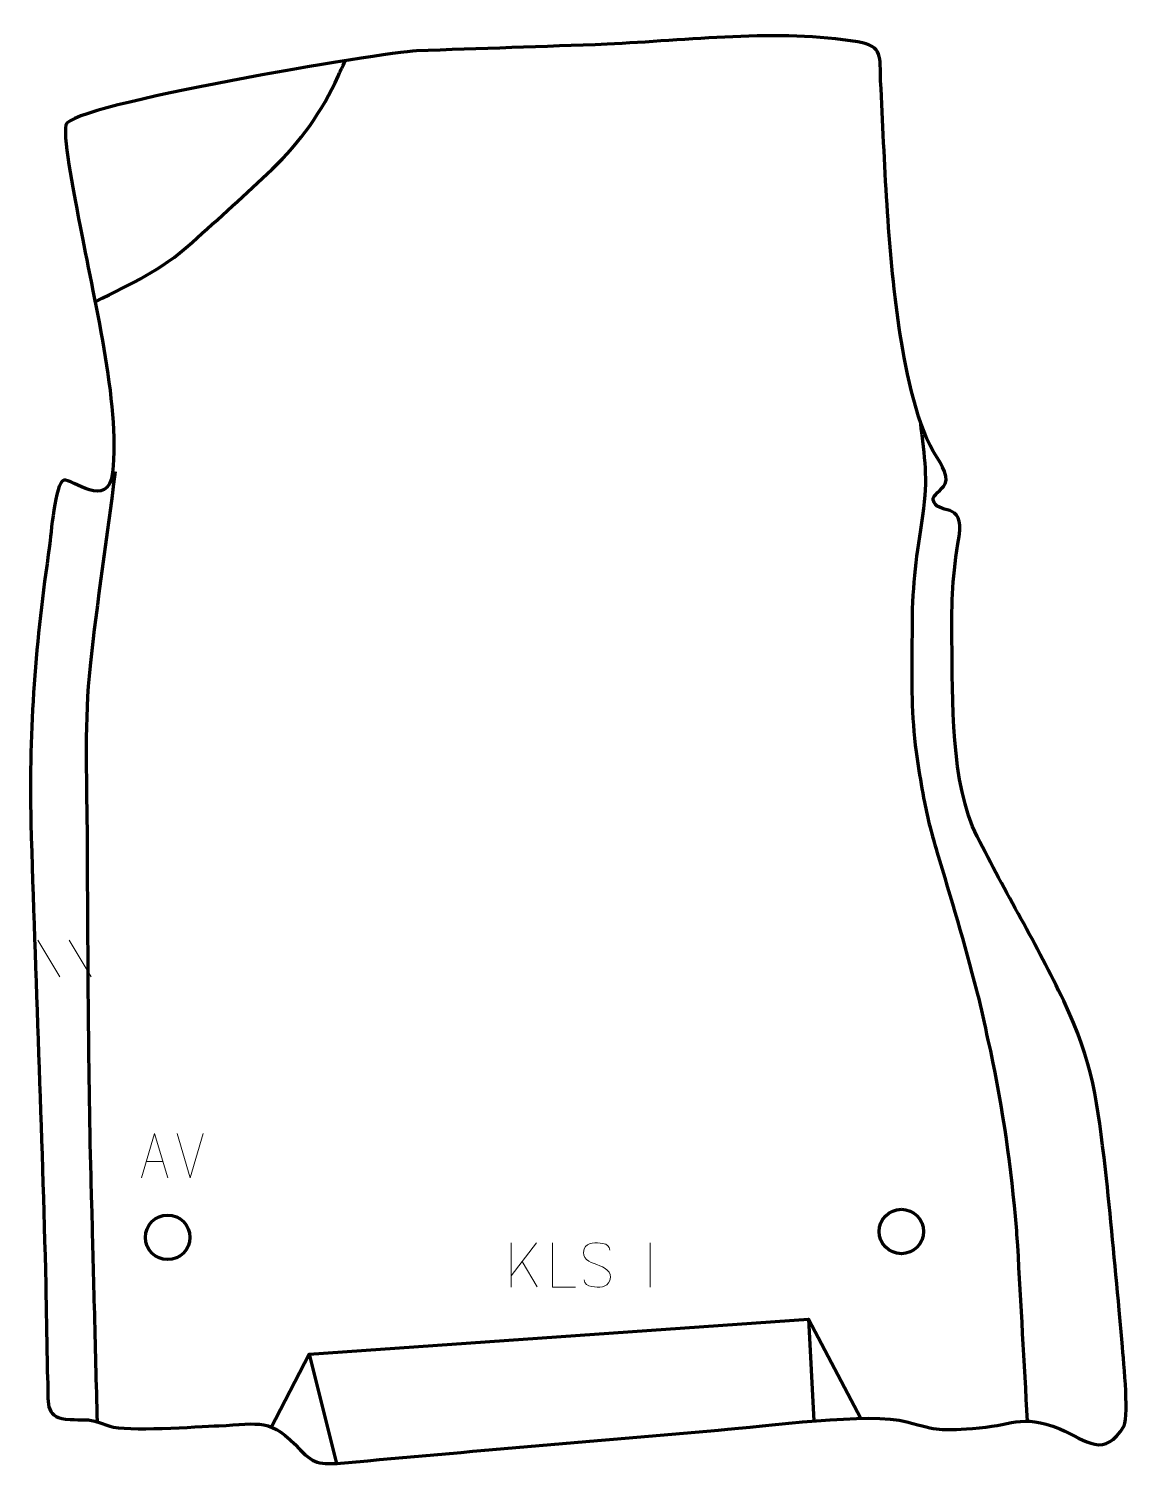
# Model space of a CAD drawing. Header units: millimetres. Extents: x -624 to -6, y 79 to 887.
import ezdxf

# ---------------------------------------------------------------- set-up
doc = ezdxf.new("R2010")
doc.units = ezdxf.units.MM
doc.header["$MEASUREMENT"] = 0
doc.layers.add('layer 2', color=7, linetype='Continuous')
doc.layers.add('layer 3', color=7, linetype='Continuous')

msp = doc.modelspace()

# ---------------------------------------------------------------- linework, layer by layer
at = {"layer": 'layer 2', "color": 142, "lineweight": 200}
for centre in [(-546.3035, 207.5603), (-133.6854, 210.8676)]:
    msp.add_ellipse(centre, major_axis=(0, 12.5), ratio=1, dxfattribs=at)
at = {"layer": 'layer 2', "color": 142, "lineweight": 158}
for points, knots in [([(-587.1101, 733.5675), (-565.1812, 744.9797), (-551.5844, 749.9234), (-532.5342, 767.0091), (-532.5342, 767.0091), (-517.511, 780.5379), (-502.1534, 794.2914), (-487.5296, 808.2236), (-487.5296, 808.2236), (-471.5565, 823.4413), (-459.5922, 840.4824), (-450.4178, 860.4856), (-450.4178, 860.4856), (-447.8741, 866.0319), (-448.9012, 863.9052), (-446.3224, 869.4359)], [0, 0, 0, 0, 0.2, 0.2, 0.2, 0.2, 0.4, 0.4, 0.4, 0.4, 0.6, 0.6, 0.6, 0.6, 1, 1, 1, 1]), ([(-123.1009, 666.3977), (-120.8369, 644.8749), (-118.4946, 635.5144), (-121.8394, 613.319), (-121.8394, 613.319), (-125.1183, 591.5605), (-127.5493, 575.041), (-127.6908, 552.7738), (-127.6908, 552.7738), (-127.7225, 547.7943), (-127.7115, 542.8135), (-127.7219, 537.8337), (-127.7219, 537.8337), (-127.7278, 536.3745), (-127.7431, 534.9184), (-127.7612, 533.4594), (-127.7612, 533.4594), (-128.0816, 512.0213), (-127.6423, 494.004), (-124.2923, 472.7054), (-124.2923, 472.7054), (-123.1917, 465.8516), (-121.9481, 459.0265), (-120.6827, 452.2018), (-120.6827, 452.2018), (-118.9086, 442.6478), (-116.4248, 433.6024), (-113.6581, 424.3038), (-113.6581, 424.3038), (-105.8858, 398.4192), (-98.2335, 372.5595), (-91.4057, 346.4046), (-91.4057, 346.4046), (-91.4057, 346.4046), (-91.0282, 344.9542), (-91.0282, 344.9542), (-91.0282, 344.9542), (-88.7687, 336.2152), (-86.9605, 327.3409), (-84.9902, 318.5313), (-84.9902, 318.5313), (-77.7087, 286.4027), (-72.7616, 252.2137), (-69.7027, 219.401), (-69.7027, 219.401), (-69.1907, 213.9092), (-68.7737, 208.4418), (-68.4395, 202.9364), (-68.4395, 202.9364), (-66.6269, 170.0336), (-64.7574, 137.134), (-62.9168, 104.2328)], [0, 0, 0, 0, 0.07142857, 0.07142857, 0.07142857, 0.07142857, 0.14285714, 0.14285714, 0.14285714, 0.14285714, 0.21428571, 0.21428571, 0.21428571, 0.21428571, 0.28571429, 0.28571429, 0.28571429, 0.28571429, 0.35714286, 0.35714286, 0.35714286, 0.35714286, 0.42857143, 0.42857143, 0.42857143, 0.42857143, 0.5, 0.5, 0.5, 0.5, 0.57142857, 0.57142857, 0.57142857, 0.57142857, 0.64285714, 0.64285714, 0.64285714, 0.64285714, 0.71428571, 0.71428571, 0.71428571, 0.71428571, 0.78571429, 0.78571429, 0.78571429, 0.78571429, 0.85714286, 0.85714286, 0.85714286, 0.85714286, 1, 1, 1, 1]), ([(-575.871, 638.1047), (-580.3146, 601.7715), (-586.0853, 565.1443), (-589.9688, 528.8485), (-589.9688, 528.8485), (-593.2336, 498.3353), (-591.8937, 467.3333), (-591.6911, 436.6968), (-591.6911, 436.6968), (-591.6911, 436.6968), (-591.6812, 435.1969), (-591.6812, 435.1969), (-591.6812, 435.1969), (-591.302, 370.8346), (-591.1996, 306.4886), (-589.6149, 242.1396), (-589.6149, 242.1396), (-589.4701, 236.6041), (-589.3197, 231.0688), (-589.1658, 225.5335), (-589.1658, 225.5335), (-588.9147, 216.5266), (-588.6685, 207.5197), (-588.4373, 198.5123), (-588.4373, 198.5123), (-588.1813, 188.4908), (-587.9253, 178.4693), (-587.6693, 168.4478), (-587.6693, 168.4478), (-587.1189, 146.9016), (-586.5685, 125.3553), (-586.0181, 103.8091)], [0, 0, 0, 0, 0.11111111, 0.11111111, 0.11111111, 0.11111111, 0.22222222, 0.22222222, 0.22222222, 0.22222222, 0.33333333, 0.33333333, 0.33333333, 0.33333333, 0.44444444, 0.44444444, 0.44444444, 0.44444444, 0.55555556, 0.55555556, 0.55555556, 0.55555556, 0.66666667, 0.66666667, 0.66666667, 0.66666667, 0.77777778, 0.77777778, 0.77777778, 0.77777778, 1, 1, 1, 1]), ([(-156.4337, 105.7788), (-156.4337, 105.7788), (-185.9408, 161.5891), (-185.9408, 161.5891), (-185.9408, 161.5891), (-185.9408, 161.5891), (-182.9059, 104.3388), (-182.9059, 104.3388)], [0, 0, 0, 0, 0.33333333, 0.33333333, 0.33333333, 0.33333333, 1, 1, 1, 1]), ([(-488.3601, 100.2723), (-488.3601, 100.2723), (-466.8296, 141.911), (-466.8296, 141.911), (-466.8296, 141.911), (-466.8296, 141.911), (-451.3292, 80.4893), (-451.3292, 80.4893)], [0, 0, 0, 0, 0.33333333, 0.33333333, 0.33333333, 0.33333333, 1, 1, 1, 1])]:
    msp.add_open_spline(points, degree=3, knots=knots, dxfattribs=at)
msp.add_open_spline([(-466.8296, 141.911), (-466.8296, 141.911), (-185.9408, 161.5891), (-185.9408, 161.5891)], degree=3, dxfattribs=at)
at = {"layer": 'layer 3', "color": 242, "lineweight": 158}
msp.add_open_spline([(-9.6637, 150.2788), (-9.0226, 140.9696), (-5.5169, 108.3382), (-8.4413, 101.5963), (-8.4413, 101.5963), (-19.3839, 83.0897), (-29.3121, 93.0329), (-44.5666, 99.9363), (-44.5666, 99.9363), (-66.8606, 108.8489), (-71.6867, 101.3447), (-93.6883, 100.1269), (-93.6883, 100.1269), (-112.8506, 98.9656), (-112.0718, 98.8155), (-130.5835, 103.8888), (-130.5835, 103.8888), (-151.0446, 109.4963), (-210.4545, 101.3459), (-236.478, 99.2142), (-236.478, 99.2142), (-306.6196, 93.0841), (-376.8359, 87.2611), (-446.9403, 80.7725), (-446.9403, 80.7725), (-458.4943, 79.9924), (-463.9956, 79.4281), (-471.7366, 88.0566), (-471.7366, 88.0566), (-488.6541, 106.5568), (-494.1351, 102.5632), (-517.6208, 101.6619), (-517.6208, 101.6619), (-529.8462, 101.1342), (-569.5557, 98.3086), (-578.8419, 101.4243), (-578.8419, 101.4243), (-592.4425, 105.9876), (-587.6167, 104.5971), (-601.2465, 105.2004), (-601.2465, 105.2004), (-615.4181, 105.8276), (-613.4124, 113.186), (-613.811, 125.3457), (-613.811, 125.3457), (-614.4223, 143.9942), (-614.4856, 162.4947), (-614.9059, 181.1219), (-614.9059, 181.1219), (-616.9369, 267.5854), (-620.765, 353.9962), (-623.2462, 440.4475), (-623.2462, 440.4475), (-624.4736, 494.9449), (-620.7099, 542.4965), (-612.7383, 596.326), (-612.7383, 596.326), (-612.1249, 601.7575), (-609.5788, 632.1473), (-604.8101, 633.3262), (-604.8101, 633.3262), (-600.2783, 634.4465), (-579.6911, 616.0698), (-577.2937, 637.561), (-577.2937, 637.561), (-572.9627, 676.3883), (-588.5782, 737.9856), (-595.7611, 776.8444), (-595.7611, 776.8444), (-598.0139, 789.5545), (-605.3834, 824.4095), (-603.601, 833.0912), (-603.601, 833.0912), (-601.2925, 844.3359), (-424.1076, 874.0132), (-406.4537, 874.6525), (-406.4537, 874.6525), (-370.7251, 875.9432), (-334.9344, 876.9978), (-299.2209, 878.402), (-299.2209, 878.402), (-254.3487, 880.5006), (-202.3276, 887.1111), (-158.1801, 879.6831), (-158.1801, 879.6831), (-143.5216, 877.2167), (-145.986, 871.1957), (-145.3501, 857.796), (-145.3501, 857.796), (-143.0375, 811.4574), (-141.4969, 764.9935), (-134.9605, 718.9972), (-134.9605, 718.9972), (-131.9107, 699.2955), (-125.6943, 666.3879), (-115.759, 649.513), (-115.759, 649.513), (-113.2263, 645.3068), (-106.6, 636.163), (-108.9901, 631.2571), (-108.9901, 631.2571), (-110.7397, 627.6657), (-116.4087, 624.8835), (-115.8279, 622.1492), (-115.8279, 622.1492), (-113.9283, 613.2028), (-97.7985, 621.9286), (-101.205, 601.6272), (-101.205, 601.6272), (-104.9251, 579.4573), (-105.5213, 565.977), (-105.2618, 543.6105), (-105.2618, 543.6105), (-104.9047, 510.5352), (-106.0255, 462.5102), (-91.0633, 432.9036), (-91.0633, 432.9036), (-75.4942, 402.0961), (-57.253, 371.6275), (-42.4146, 340.6269), (-42.4146, 340.6269), (-25.7743, 305.8619), (-23.2416, 283.1715), (-18.9375, 245.6445), (-18.9375, 245.6445), (-15.9121, 219.2689), (-13.6734, 193.072), (-11.1983, 166.6565), (-11.1983, 166.6565), (-10.6868, 161.1973), (-10.1752, 155.738), (-9.6637, 150.2788)], degree=3, knots=[0, 0, 0, 0, 0.02941176, 0.02941176, 0.02941176, 0.02941176, 0.05882353, 0.05882353, 0.05882353, 0.05882353, 0.08823529, 0.08823529, 0.08823529, 0.08823529, 0.11764706, 0.11764706, 0.11764706, 0.11764706, 0.14705882, 0.14705882, 0.14705882, 0.14705882, 0.17647059, 0.17647059, 0.17647059, 0.17647059, 0.20588235, 0.20588235, 0.20588235, 0.20588235, 0.23529412, 0.23529412, 0.23529412, 0.23529412, 0.26470588, 0.26470588, 0.26470588, 0.26470588, 0.29411765, 0.29411765, 0.29411765, 0.29411765, 0.32352941, 0.32352941, 0.32352941, 0.32352941, 0.35294118, 0.35294118, 0.35294118, 0.35294118, 0.38235294, 0.38235294, 0.38235294, 0.38235294, 0.41176471, 0.41176471, 0.41176471, 0.41176471, 0.44117647, 0.44117647, 0.44117647, 0.44117647, 0.47058824, 0.47058824, 0.47058824, 0.47058824, 0.5, 0.5, 0.5, 0.5, 0.52941176, 0.52941176, 0.52941176, 0.52941176, 0.55882353, 0.55882353, 0.55882353, 0.55882353, 0.58823529, 0.58823529, 0.58823529, 0.58823529, 0.61764706, 0.61764706, 0.61764706, 0.61764706, 0.64705882, 0.64705882, 0.64705882, 0.64705882, 0.67647059, 0.67647059, 0.67647059, 0.67647059, 0.70588235, 0.70588235, 0.70588235, 0.70588235, 0.73529412, 0.73529412, 0.73529412, 0.73529412, 0.76470588, 0.76470588, 0.76470588, 0.76470588, 0.79411765, 0.79411765, 0.79411765, 0.79411765, 0.82352941, 0.82352941, 0.82352941, 0.82352941, 0.85294118, 0.85294118, 0.85294118, 0.85294118, 0.88235294, 0.88235294, 0.88235294, 0.88235294, 0.91176471, 0.91176471, 0.91176471, 0.91176471, 0.94117647, 0.94117647, 0.94117647, 0.94117647, 1, 1, 1, 1], dxfattribs=at)
at = {"layer": 'layer 3', "color": 250, "lineweight": 9}
for points in [[(-619.423, 374.6348), (-619.423, 374.6348), (-607.0587, 354.0905), (-607.0587, 354.0905)], [(-601.6931, 374.6348), (-601.6931, 374.6348), (-589.3288, 354.0905), (-589.3288, 354.0905)], [(-533.7307, 241.0203), (-533.7307, 241.0203), (-541.0525, 265.9739), (-541.0525, 265.9739)], [(-526.4088, 265.9739), (-526.4088, 265.9739), (-533.7306, 241.0203), (-533.7306, 241.0203)], [(-558.3676, 250.277), (-558.3676, 250.277), (-548.8719, 250.277), (-548.8719, 250.277)], [(-353.2135, 204.5744), (-353.2135, 204.5744), (-353.2135, 179.6208), (-353.2135, 179.6208)], [(-338.8373, 204.5744), (-338.8373, 204.5744), (-353.2135, 185.9347), (-353.2135, 185.9347)], [(-274.8774, 204.5552), (-274.8774, 204.5552), (-274.8774, 179.5811), (-274.8774, 179.5811)], [(-338.512, 179.7166), (-338.512, 179.7166), (-346.9825, 194.0302), (-346.9825, 194.0302)]]:
    msp.add_open_spline(points, degree=3, dxfattribs=at)
for points, knots in [([(-561.0902, 241.0276), (-561.0902, 241.0276), (-553.7192, 265.9811), (-553.7192, 265.9811), (-553.7192, 265.9811), (-553.7192, 265.9811), (-546.1493, 241.0276), (-546.1493, 241.0276)], [0, 0, 0, 0, 0.33333333, 0.33333333, 0.33333333, 0.33333333, 1, 1, 1, 1]), ([(-316.8906, 179.5919), (-316.8906, 179.5919), (-329.8397, 179.5919), (-329.8397, 179.5919), (-329.8397, 179.5919), (-329.8397, 179.5919), (-329.8397, 204.5455), (-329.8397, 204.5455)], [0, 0, 0, 0, 0.33333333, 0.33333333, 0.33333333, 0.33333333, 1, 1, 1, 1]), ([(-304.872, 192.242), (-309.1203, 193.7124), (-314.0284, 195.5082), (-312.0233, 201.0285), (-312.0233, 201.0285), (-310.5198, 205.1684), (-305.3062, 204.7799), (-301.7026, 204.1788), (-301.7026, 204.1788), (-298.842, 203.7016), (-297.9773, 202.4884), (-297.6667, 200.4043)], [0, 0, 0, 0, 0.25, 0.25, 0.25, 0.25, 0.5, 0.5, 0.5, 0.5, 1, 1, 1, 1]), ([(-304.872, 192.2419), (-300.8534, 190.5952), (-295.8239, 188.7069), (-297.6579, 183.3466), (-297.6579, 183.3466), (-299.1177, 179.0802), (-304.0285, 179.3369), (-307.7546, 179.8916), (-307.7546, 179.8916), (-310.5046, 180.3014), (-311.7255, 181.5149), (-312.1035, 183.6271)], [0, 0, 0, 0, 0.25, 0.25, 0.25, 0.25, 0.5, 0.5, 0.5, 0.5, 1, 1, 1, 1])]:
    msp.add_open_spline(points, degree=3, knots=knots, dxfattribs=at)

doc.saveas('drawing.dxf')
